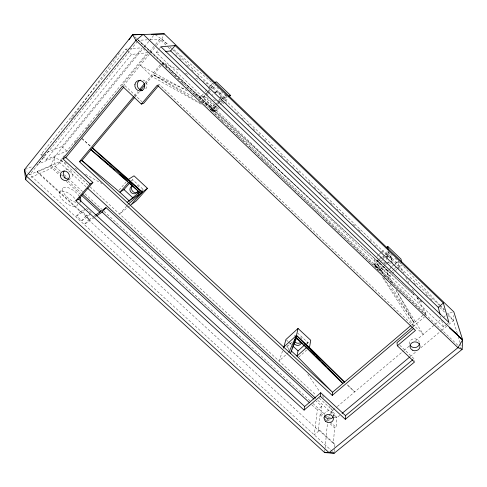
<?xml version="1.0" encoding="UTF-8"?>
<svg xmlns="http://www.w3.org/2000/svg" width="487" height="487" viewBox="0 0 487 487"><rect width="100%" height="100%" fill="white"/><g stroke="black" fill="none" stroke-linecap="round" stroke-linejoin="round"><path stroke-width="0.37" stroke-dasharray="2.44 1.83" d="M457.348 333.546L453.415 320.61L453.659 315.509M334.374 451.662L334.642 447.924M334.697 447.176L334.916 444.187L319.076 429.674L318.37 429.717L320.129 414.565L320.939 413.378L321.749 406.249L316.16 401.105M330.131 423.757L334.575 427.842L336.127 427.343L336.815 417.767L329.644 406.073M334.916 444.187L333.388 443.474L334.575 427.842M333.619 416.525L333.741 415.058M324.732 451.863L325.018 448.862M325.091 448.113L327.581 421.845M327.648 421.097L327.794 419.593M321.749 406.249L317.378 409.963L314.285 434.775L318.936 430.892L319.076 429.674M307.309 343.767L307.583 342.294L297.636 333.053M37.061 172.039L37.201 171.448L89.279 219.162L89.03 219.643L85.596 216.496L85.84 216.003L81.743 220.714L76.587 215.997L80.665 211.267L80.434 211.766L37.061 172.039L50.058 166.377L51.178 165.385L54.209 157.441L142.606 48.992M287.245 345.362L286.886 346.823L288.688 350.116M282.57 351.017L279.033 361.013L286.222 354.518M391.079 282.49L387.908 277.371L387.354 271.423L374.186 258.841L374.418 264.49L381.692 271.137L383.622 266.334M384.724 263.589L386.928 258.098M387.208 257.416L388.309 254.671L387.902 250.793L384.535 253.861M156.497 45.535L161.757 39.137L164.229 33.846M325.766 415.283L328.007 417.341L330.119 414.206M330.539 413.573L332.651 410.438L336.718 407.022M39.252 162.914L46.849 152.492M70.974 119.388L72.32 117.544M72.764 116.935L120.569 51.336M42.497 156.083L40.908 154.616L125.835 49.12L128.081 48.931M137.431 41.456L29.737 174.687L61.794 160.777L66.409 163.401M46.216 159.499L131.429 54.434L147.494 52.699L66.841 151.067L46.216 159.499L43.026 156.571M47.202 152.181L61.892 146.496L142.301 47.75M144.529 46.636L148.852 41.334M149.332 40.744L153.655 35.441M64.4 155.487L59.097 161.946L85.919 186.655M74.517 143.16L75.96 141.394M76.441 140.81L77.409 139.635M86.083 129.067L87.526 127.302M88.007 126.717L89.937 124.368M97.644 114.975L99.092 113.215M121.738 85.615L149.205 52.152M149.686 51.561L154.988 45.102M155.469 44.518L159.803 39.234L167.491 46.594M123.345 85.882L156.023 46.119M446.725 324.263L443.438 327.008L156.187 52.553L159.042 49.09M159.517 48.511L160.947 46.782M134.369 95.787L137.772 91.702M145.065 82.954L160.138 64.874M135.039 96.925L139.41 91.684M145.729 84.111L161.124 65.672M161.605 65.1L163.516 62.805L179.265 70.335M59.536 192.335L62.841 188.39M79.673 202.495L80.623 201.393A11.055 4.657 38.4 0 1 79.813 202.294M76.587 215.997L82.802 211.967L86.144 208.101L91.197 212.74L89.328 213.994M81.743 220.714L87.849 216.587L90.241 213.842M89.279 219.162L84.3 224.47L94.131 217.628M119.102 190.04L125.993 182.162M203.298 93.875L199.853 97.808L193.893 94.563M205.264 91.629L212.642 83.198L173.768 49.534M219.935 107.219L217.92 109.478L214.201 111.511L199.853 97.808L203.937 96.116L205.934 93.833M206.439 93.26L207.937 91.55M208.436 90.978L210.439 88.701M210.938 88.129L213.945 84.708M207.34 92.621L202.86 97.729L193.26 93.279M207.839 92.055L209.331 90.351M211.328 88.08L212.819 86.376L215.516 85.365M131.697 180.768L132.665 179.673L143.196 189.461L142.222 190.551M206.695 95.403L208.162 93.735M208.655 93.175L210.615 90.941M212.576 88.713L215.023 85.925M126.79 205.934L119.583 214.037L129.645 205.916M127.271 205.392L128.714 203.773M216.015 105.685L212.527 109.605L214.201 111.511L221.165 103.701M216.514 105.125L218.012 103.445M218.511 102.885L220.501 100.645M221.001 100.085L222.997 97.844L227.088 97.059L220.672 90.899M216.033 106.148L214.03 108.394L214.201 111.511L210.232 109.277M218.036 103.895L219.54 102.209M220.039 101.643L224.044 97.144L226.54 95.945L224.964 94.429M214.87 104.705L210.859 108.017L214.03 108.394L216.678 107.006L218.158 105.344M221.116 102.026L222.596 100.371M223.089 99.817L226.54 95.945M221.664 103.141L223.655 100.912M224.154 100.352L227.088 97.059M222.961 103.834L224.976 101.576M225.481 101.016L228.001 98.191M376.908 256.351L378.539 254.859M379.081 254.366L381.26 252.376M381.802 251.876L385.065 248.894M294.288 336.103L295.402 335.086M385.114 276.683L377.455 264.526L377.242 260.508L378.923 258.974M379.483 258.463L381.169 256.929M379.799 259.589L374.418 264.49L377.693 269.621M380.335 259.102L381.954 257.629M382.49 257.142L384.645 255.182M385.18 254.689L388.358 251.797L389.99 253.362M292.243 341.959L286.886 346.823L289.004 348.783M380.712 261.568L377.455 264.526L374.418 264.49L378.259 270.133M381.254 261.081L383.427 259.108M386.678 256.15L388.309 254.671M286.776 354.019L288.438 352.515M384.992 265.238L380.122 269.64L374.418 264.49L387.908 277.371L391.834 273.858M385.534 264.751L387.159 263.284M387.695 262.797L388.778 261.817M306.457 343.305L307.583 342.294M389.819 268.349L391.505 266.827M392.072 266.322L398.275 260.74L398.859 264.788L403.248 272.714M306.859 343.767L309.075 341.777M387.354 271.423L388.449 270.443M388.997 269.95L390.635 268.477M393.922 265.525L398.299 261.592M391.773 271.137L387.956 274.558L392.972 283.799M392.315 270.65L393.953 269.183M394.5 268.696L398.859 264.788L386.794 253.222M298.708 357.172L306.64 350.074M392.394 273.359L396.881 269.341M397.447 268.842L401.933 264.825L439.7 304.777M87.91 184.847L61.794 160.777L55.323 166.542L29.835 177.846M411.345 325.121L423.83 314.474M424.402 313.987L425.547 313.013L417.14 297.819M413.353 326.43L424.36 317.074M337.296 406.535L403.486 350.92M404.064 350.433L409.293 346.038M415.679 340.675L439.919 320.306M443.371 317.402L445.678 315.466M446.25 314.986L447.979 313.531L453.829 311.863M447.273 323.806L448.917 322.437M333.881 417.621L336.815 417.767L339.731 415.338M410.273 356.557L416.105 351.699M420.768 347.815L441.173 330.813M441.758 330.326L448.168 324.981M448.752 324.494L453.415 320.61L447.979 313.531M215.449 104.236L217.165 102.818M217.738 102.343L220.605 99.981M221.177 99.506L224.044 97.144M141.583 190.624L143.196 189.461M94.746 217.202L95.976 216.35M89.03 219.643L92.646 217.147M93.248 216.733L95.056 215.485M85.596 216.496L88.707 214.408M131.539 180.403L132.665 179.673M80.434 211.766L84.239 209.325M215.169 92.256L216.258 91.793M25.044 169.476L32.684 166.329M36.848 164.606L54.209 157.441L61.794 160.777M40.908 154.616L43.002 153.807M158.025 84.969L159.474 84.58L414.973 327.416M161.599 63.127L163.516 62.805L425.547 313.013L426.101 315.594L406.304 296.699M156.187 52.553L159.797 52.146M128.83 48.87L141.553 47.811M457.762 345.161L138.387 40.275L147.251 39.843M150.203 39.697L159.803 39.234M328.007 417.341L330.941 417.481M199.987 102.927L153.472 74.84L185.711 89.778M185.431 73.281L188.165 74.59M195.701 78.194L199.81 80.16M205.971 83.107L212.819 86.376L225.645 98.678M187.27 90.953L140.244 65.319L152.047 76.544L201.636 104.443M153.472 74.84L192.736 96.596M201.387 101.387L214.03 108.394L202.86 97.729L205.715 96.523L216.678 107.006M74.974 168.277L77.603 169.78M85.511 174.279L101.978 183.66M210.323 109.167L214.201 111.511L210.859 108.017M155.213 34.668L161.757 39.137L168.618 45.078M81.993 138.57L90.491 146.033M82.802 211.967L87.849 216.587M318.37 429.717L333.388 443.474M88.409 219.759L318.936 430.892M24.35 169.762L27.582 172.721M28.118 173.214L332.024 451.108M332.584 451.619L334.271 453.154M60.364 171.174L55.323 166.542L54.209 157.441M64.284 174.778L67.644 177.871M68.204 178.388L82.76 191.775M85 193.838L101.801 209.282M104.041 211.346L310.091 400.862M312.885 403.437L325.206 414.766M311.783 404.825L317.378 409.963M51.178 165.385L60.68 174.121M61.24 174.632L62.92 176.178M67.949 180.805L80.812 192.621M320.939 413.378L323.648 415.868M327.447 419.362L329.62 421.358M330.162 421.852L336.127 427.343M50.058 166.377L59.012 174.608M66.287 181.298L80.282 194.155M320.129 414.565L324.573 418.65M325.127 419.161L327.349 421.206M90.132 186.892L315.899 394.994M319.247 398.08L332.651 410.438M317.816 400.265L336.815 417.767M134.869 36.848L136.543 38.394M137.103 38.911L402.901 284.633M403.461 285.151L414.072 294.958M416.86 297.539L421.328 301.666M138.387 40.275L411.862 292.943M412.422 293.46L414.65 295.524M416.884 297.581L421.906 302.226M61.892 146.496L66.841 151.067M81.944 138.588L90.637 146.654M347.048 384.785L354.713 391.901L347.17 384.511M286.459 340.042L288.109 341.57M288.657 342.075L291.403 344.619M289.795 343.232L291.445 344.759M124.94 85.645L142.003 101.771M399.76 345.253L414.023 358.73L414.321 360.703M125.835 49.12L126.851 50.082M127.363 50.569L131.429 54.434M459.959 347.255L461.609 348.832M162.147 63.651L168.198 69.422M170.395 71.522L173.695 74.675M174.249 75.199L181.395 82.023M181.943 82.546L184.147 84.647M186.344 86.747L196.243 96.195M198.44 98.295L208.339 107.743M210.536 109.843L213.836 112.99M214.39 113.514L221.536 120.338M222.084 120.861L224.288 122.961M226.485 125.062L237.486 135.563M238.033 136.086L241.881 139.757M242.435 140.286L249.581 147.111M250.129 147.634L253.429 150.781M253.983 151.305L261.677 158.652M262.231 159.182L265.531 162.329M266.079 162.853L277.627 173.877M278.174 174.401L289.722 185.425M290.276 185.949L293.576 189.096M294.124 189.626L305.672 200.644M306.22 201.168L317.767 212.192M318.321 212.716L321.621 215.869M322.169 216.392L333.717 227.417M334.265 227.94L401.355 291.975M401.903 292.498L405.75 296.175M143.336 48.743L144.895 50.228M377.242 260.508L387.561 270.376L387.956 274.558L377.455 264.526L381.692 271.137M203.937 96.116L217.92 109.478M212.642 83.198L213.714 84.227M216.922 87.307L220.136 90.387M390.531 253.885L392.705 255.967M394.872 258.049L397.045 260.137M399.218 262.219L401.933 264.825M161.757 39.137L167.772 44.901M169.963 47.002L172.148 49.096M172.696 49.619L439.201 305.118M439.749 305.647L444.138 309.854M168.039 47.123L170.231 49.224M175.722 54.483L176.818 55.536M179.563 58.166L182.308 60.796M186.698 65.002L188.341 66.579M191.635 69.738L193.284 71.315M197.673 75.522L198.769 76.575M203.158 80.781L204.26 81.834M209.197 86.564L210.293 87.617M214.688 91.824L215.784 92.877M220.173 97.083L221.268 98.137M225.664 102.343L226.759 103.396M236.639 112.862L237.735 113.915M242.124 118.122L243.226 119.175M248.163 123.911L249.259 124.958M253.1 128.641L254.75 130.218M258.591 133.901L259.687 134.954M264.624 139.69L265.725 140.737M270.115 144.943L271.21 145.997M281.09 155.463L282.74 157.045M286.581 160.722L287.677 161.775M292.614 166.511L293.716 167.565M297.557 171.241L299.201 172.824M309.081 182.29L310.176 183.337M314.018 187.02L315.667 188.597M319.509 192.28L321.7 194.386M324.993 197.539L327.191 199.646M330.484 202.799L332.128 204.376M337.071 209.112L338.167 210.165M342.008 213.848L343.652 215.424M352.984 224.361L355.181 226.467M358.475 229.62L360.118 231.203M369.45 240.14L371.642 242.246M374.935 245.399L376.031 246.452M381.522 251.712L382.618 252.765M385.911 255.918L388.109 258.025M391.402 261.178L393.046 262.755M397.435 266.967L399.632 269.067M402.926 272.227L404.021 273.274M409.512 278.534L410.608 279.587M413.901 282.746L416.093 284.846M425.973 294.312L427.623 295.889M430.362 298.519L432.012 300.102M439.694 307.461L445.185 312.721M447.924 315.351L453.415 320.61M440.218 305.325L444.357 309.702M307.747 374.278L319.77 391.737M322.345 395.474L324.494 398.591M383.811 278.272L414.12 322.753L396.558 290.404M382.605 277.316L412.495 324.135L423.227 334.332L395.444 289.534M389.947 284.365L414.12 322.753M405.805 277.34L408.727 282.624M412.386 289.229L413.847 291.871M388.358 251.797L391.487 259.37M458.224 336.42L460.191 342.891M460.41 343.609L461.499 347.201M440.558 316.081L440.942 317.542M441.709 320.452L443.438 327.008M391.451 257.66L391.767 260.32M66.098 169.768A4.913 4.365 53.5 0 1 71.79 172.477A4.913 4.365 53.5 0 1 70.56 178.4M217.799 100.298A4.365 4.164 71.3 0 0 219.856 99.658L218.791 100.176A4.395 4.194 71 0 0 219.625 99.464M215.278 92.262A4.365 4.164 71.3 0 1 221.299 98.033M142.983 80.051A5.254 4.84 67 0 1 146.928 84.281A5.254 4.84 67 0 1 144.949 89.529M409.67 344.187A4.967 4.432 1.7 0 1 413.347 338.861A4.967 4.432 1.7 0 1 419.331 342.178M324.519 414.62A4.639 4.03 13 0 1 329.693 410.833A4.639 4.03 13 0 1 333.589 416.099M300.643 337.254A3.926 3.549 16 0 1 301.69 338.891M215.625 100.699A4.395 4.194 71 0 1 212.965 98.739M212.362 95.434A4.395 4.194 71 0 1 212.722 94.368M214.177 92.725A4.395 4.194 71 0 1 220.611 97.473M137.011 185.334A4.073 3.732 50 0 1 139.252 188.737M386.477 256.43A4.249 3.957 -1.7 0 1 391.158 262.292M390.464 263.102A4.249 3.957 -1.7 0 1 389.576 263.723M385.333 263.668A4.249 3.957 -1.7 0 1 383.397 261.251M383.866 258.25A4.249 3.957 -1.7 0 1 384.553 257.44M386.325 254.817A4.219 3.933 -1.8 0 1 390.97 260.642M389.399 262.061A4.219 3.933 -1.8 0 1 387.287 262.56M383.135 258.591A4.219 3.933 -1.8 0 1 383.732 256.631M77.518 203.919A11.024 4.718 38.3 0 1 65.593 202.653A11.024 4.718 38.3 0 1 61.192 191.184A11.024 4.718 38.3 0 1 76.149 200.334M75.929 202.422A11.055 4.657 38.4 0 1 63.724 193.01A11.055 4.657 38.4 0 1 67.048 187.367A11.055 4.657 38.4 0 1 79.43 196.48"/><path stroke-width="0.73" d="M345.484 415.612L320.714 392.747L320.294 396.235L345.301 419.301L345.484 415.612L412.866 359.692M462.157 349.356L462.65 339.865L453.829 311.863L164.229 33.846L132.634 34.784L24.35 169.762L25.701 179.685L324.659 452.618L334.271 453.154L462.157 349.356L457.963 347.657L135.952 40.391L132.634 34.784L129.061 39.684M133.882 96.371L79.418 161.69L332.244 395.395L332.524 392.285L410.766 325.608M90.174 184.013L62.829 158.792L65.824 157.502L92.889 182.479L90.174 184.013L75.862 200.784L304.095 410.109L304.667 406.523L320.714 392.747M344.479 381.869L309.476 347.541L310.736 340.279L298.032 328.457L285.912 339.53L283.58 348.162M25.701 179.685L26.432 176.124L135.952 40.391L143.196 34.321L462.65 339.865L457.963 347.657L329.09 452.654L324.659 452.618M304.777 344.82L298.044 350.871L296.948 356.137L332.524 392.285L81.956 160.515L79.418 161.69M298.032 328.457L296.467 335.458L290.495 353.41L296.528 338.063L296.467 335.458L284.079 346.732M288.992 352.016L296.467 335.458L309.476 347.541M62.829 158.792L122.42 86.242L141.34 104.102L143.659 103.329L158.512 85.712M65.824 157.502L123.978 86.814M165.574 51.5L170.633 50.94L175.107 45.565L443.347 303.017L448.917 322.437L160.947 46.782L175.107 45.565M139.714 89.371L144.578 83.539M134.552 97.51L81.956 160.515L119.905 192.274L129.499 201.155M140.384 90.521L144.761 85.28M141.34 104.102L157.301 85.164L415.478 330.436L397.337 345.794L414.516 362.018L345.301 419.301M75.862 200.784L78.687 199.11L92.889 182.479M96.584 215.918L102.118 212.07L106.02 207.62L313.926 399.048M128.72 182.229L119.905 192.274L123.972 189.571L129.767 182.972M137.961 193.838L139.44 192.176L142.247 192.164L147.47 188.341L134.016 175.819L128.452 179.356L92.189 147.524M147.47 188.341L136.275 200.869L130.826 204.96L142.247 192.164L128.452 179.356M229.511 96.499L230.521 95.373L216.447 81.853L214.542 82.528M95.659 215.071L106.02 207.62M386.696 247.402L387.786 246.41L401.038 259.133L401.483 261.976M308.764 349.575L306.64 347.45L296.948 356.137L291.123 350.743M128.714 203.773L142.247 192.164L92.262 148.17M304.095 410.109L320.294 396.235M332.244 395.395L412.775 326.923M440.169 314.626L438.245 307.346L443.347 303.017M413.81 328.402L397.015 342.659L397.337 345.794M342.063 413.39L409.689 357.044M139.44 192.176L127.125 202.3L142.247 192.164L90.966 149.722L139.44 192.176L129.256 182.722M228.805 96.219L230.521 95.373M164.229 33.846L151.585 34.334M132.634 34.784L143.245 34.528M334.271 453.154L329.09 452.654L26.432 176.124L24.35 169.762M90.966 149.722L108.126 164.496M109.271 165.483L111.56 167.449M113.276 168.928L114.421 169.914M119.571 174.346L127.576 181.243M102.118 212.07L309.549 402.767M64.034 177.207L65.155 178.23M82.486 194.167L100.937 211.127M81.402 195.184L99.872 212.155M78.687 199.11L304.667 406.523M87.593 188.195L315.582 398.202M302.914 343.992L296.528 338.063L342.824 383.506L296.467 335.458L344.309 382.24M303.979 344.979L306.64 347.45M123.972 189.571L132.793 197.746M293.095 346.287L298.044 350.871M170.633 50.94L438.245 307.346M309.829 350.634L314.62 355.407M315.686 356.466L319.941 360.709M322.071 362.827L325.797 366.541M327.921 368.659L342.824 383.506M387.786 246.41L388.072 249.101M300.753 342.318A3.926 3.549 16 0 1 295.244 342.148M301.307 342.842A3.957 3.573 16.1 0 1 298.087 345.374A3.957 3.573 16.1 0 1 294.136 343.487M68.369 179.046A4.913 4.365 53.5 0 1 63.846 176.172A4.913 4.365 53.5 0 1 64.211 171.016M142.569 90.296A5.254 4.84 67 0 1 137.352 85.931A5.254 4.84 67 0 1 140.451 80.13M419.465 343.335A4.967 4.432 1.7 0 1 415.654 347.493A4.967 4.432 1.7 0 1 410.139 345.265M333.132 417.055A4.639 4.03 13 0 1 328.561 418.826A4.639 4.03 13 0 1 324.683 415.679M137.62 192.152A4.073 3.732 50 0 1 132.543 191.166A4.073 3.732 50 0 1 132.409 185.991M137.644 190.867A4.103 3.756 49.9 0 1 131.307 192.675A4.103 3.756 49.9 0 1 132.446 186.04M79.819 197.132A11.055 4.657 38.4 0 1 80.623 201.393M462.65 339.865L449.245 327.477L462.65 339.865M412.367 350.116A5.016 4.468 1.8 0 0 420.013 346.494A5.016 4.468 1.8 0 0 412.617 342.379A5.016 4.468 1.8 0 0 412.367 350.116M134.911 84.476A5.308 4.882 66.8 0 0 141.486 90.722A5.308 4.882 66.8 0 0 142.971 81.883A5.308 4.882 66.8 0 0 134.911 84.476M60.285 175.801A4.961 4.401 53.4 0 0 67.632 179.88A4.961 4.401 53.4 0 0 66.664 171.619A4.961 4.401 53.4 0 0 60.285 175.801M325.517 421.225A4.681 4.06 13 0 0 333.291 419.782A4.681 4.06 13 0 0 327.556 414.486A4.681 4.06 13 0 0 325.517 421.225"/></g></svg>
